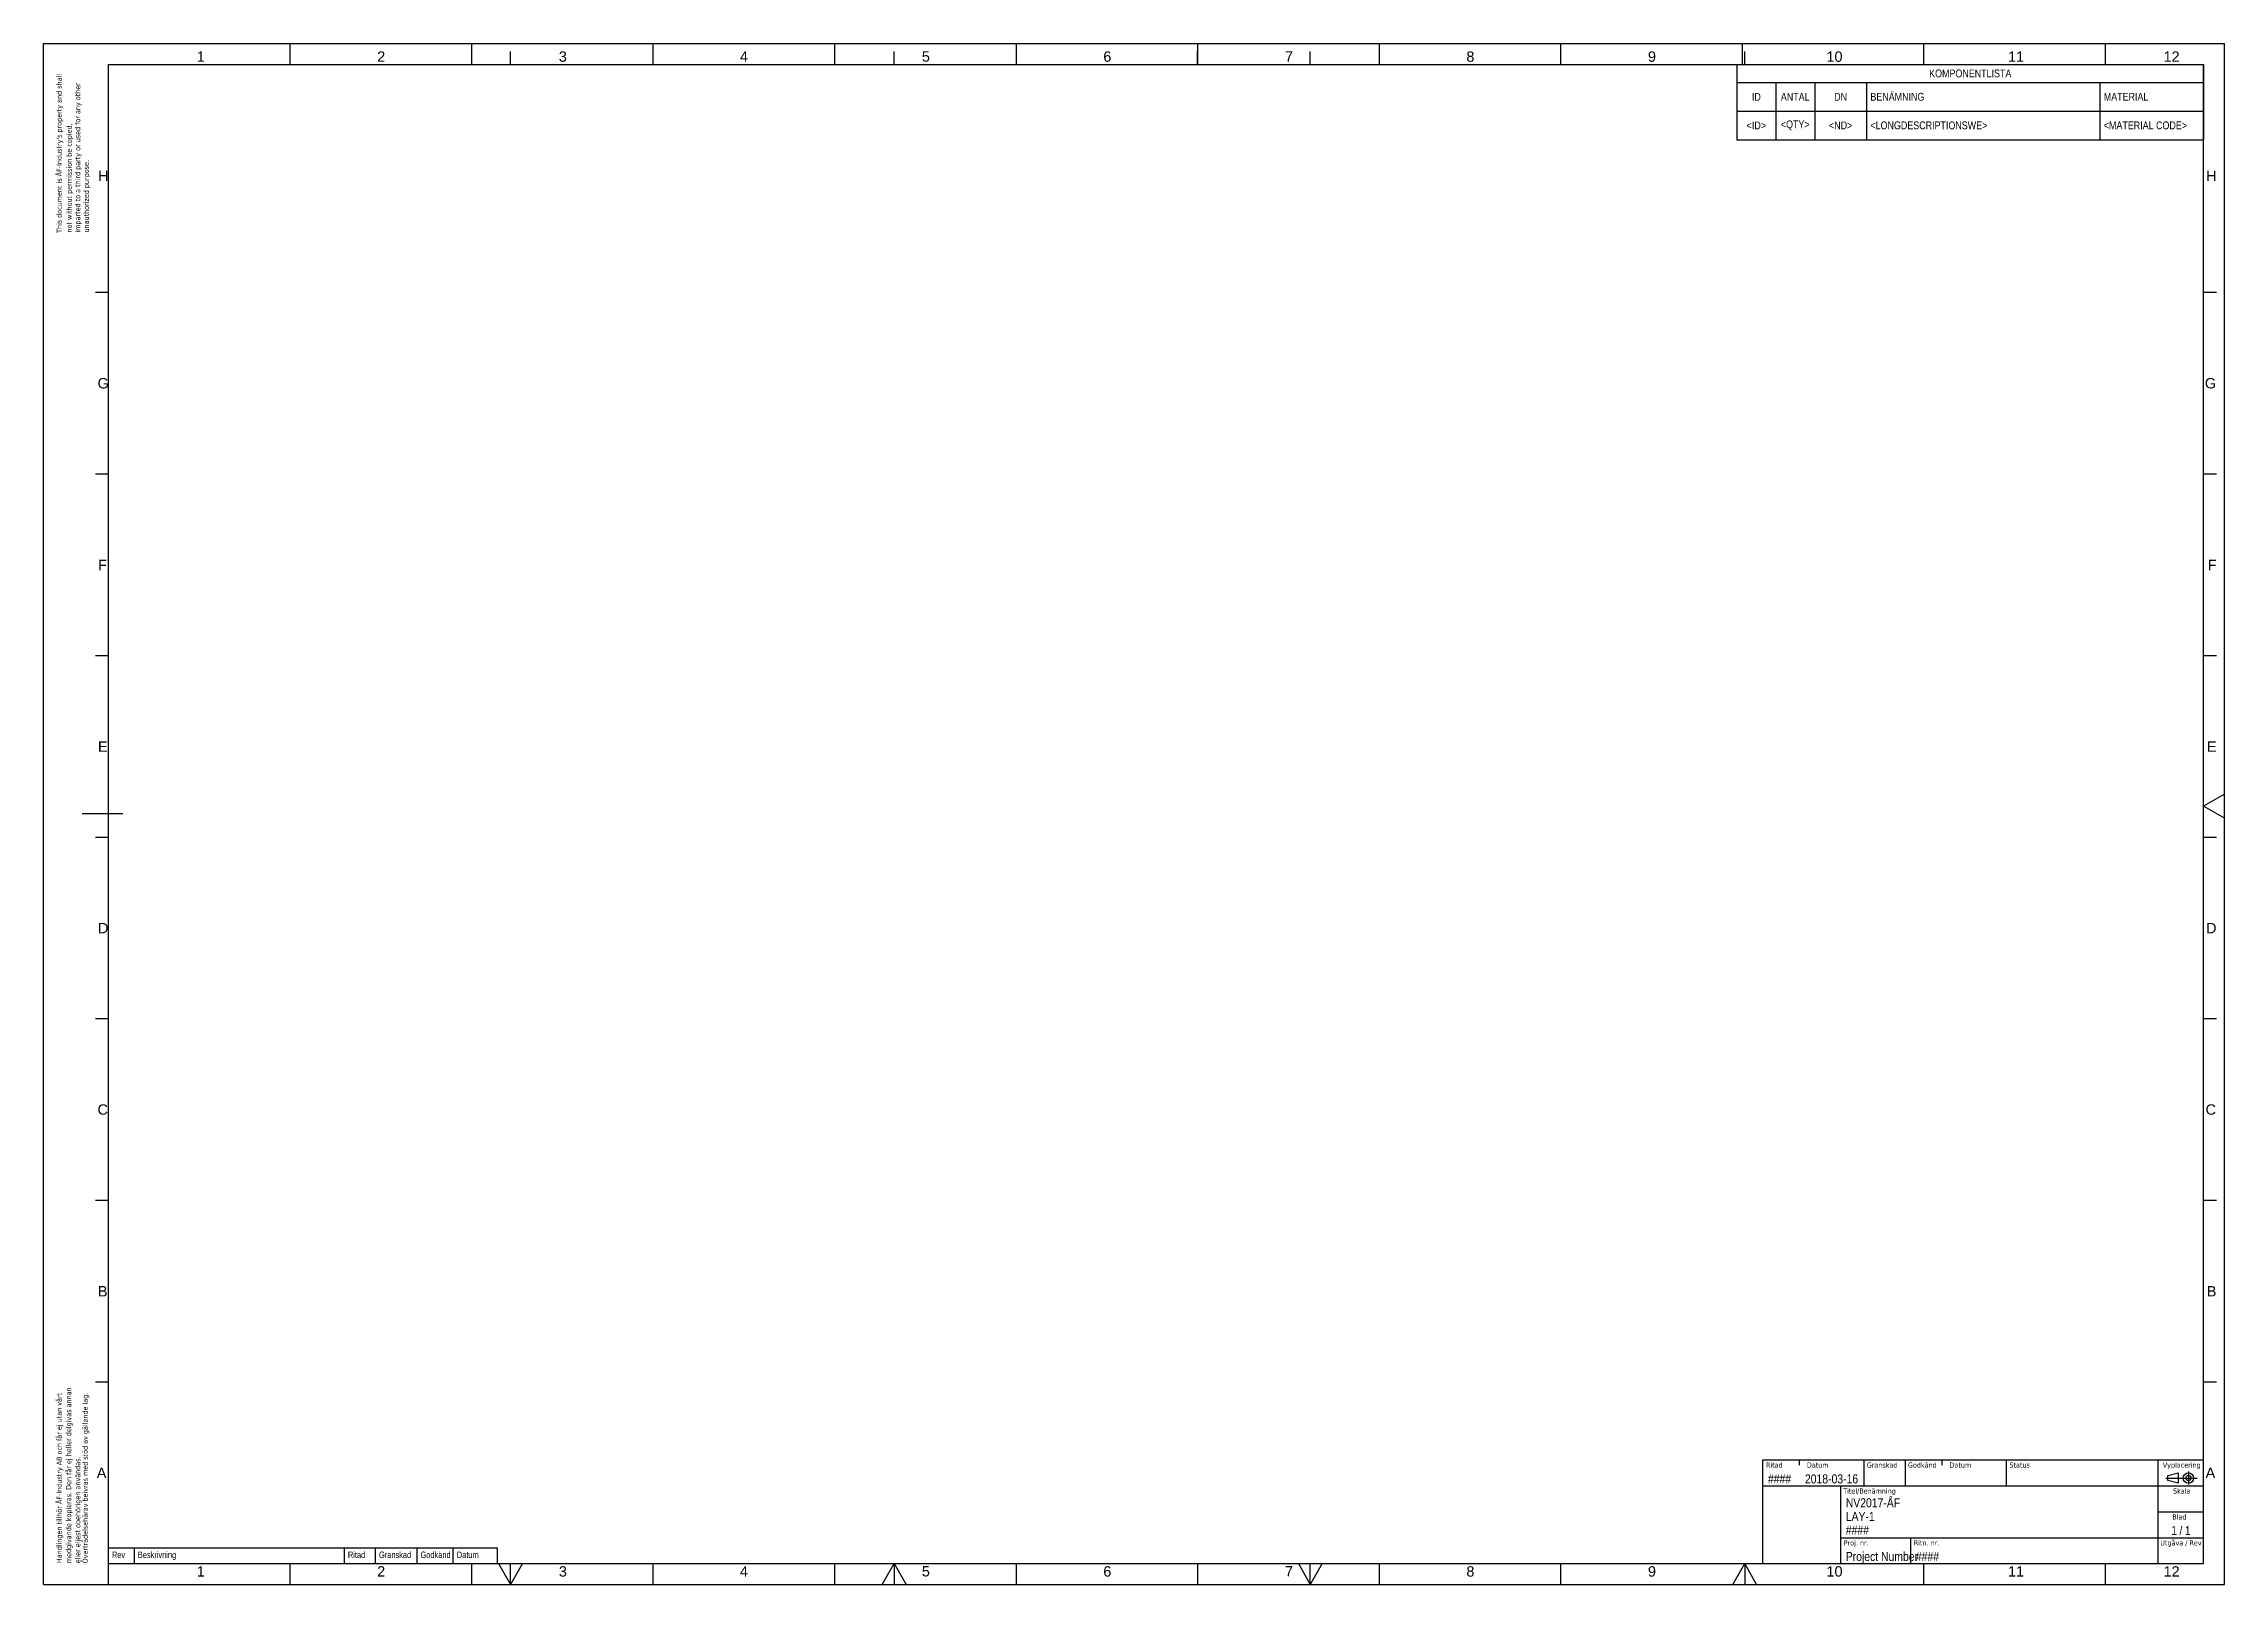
# Paper-space layout 'Title Block' of a CAD drawing. Header units: millimetres. Extents: x 0 to 841, y 0 to 594.
import ezdxf
from ezdxf.enums import TextEntityAlignment as Align

# ---------------------------------------------------------------- set-up
doc = ezdxf.new("R2010")
doc.units = ezdxf.units.MM
doc.layers.add('BL1', color=1, linetype='Continuous')
doc.layers.add('BL2', color=7, linetype='Continuous')
doc.styles.add('CQ', font='ARIALN.TTF')
doc.styles.get("Standard").update_dxf_attribs({"font": 'ARIALN.TTF'})

# ---------------------------------------------------------------- blocks, each defined once
blk = doc.blocks.new('*T1')
at = {"color": 0, "linetype": 'ByBlock', "lineweight": -2, "transparency": 16777216}
for p, q in [((0, 0), (180, 0)), ((0, 0), (0, -29.05)), ((180, 0), (180, -29.05)), ((0, -7), (180, -7)), ((15, -7), (15, -29.05)), ((30, -7), (30, -29.05)), ((50, -7), (50, -29.05)), ((140, -7), (140, -29.05)), ((0, -18), (180, -18)), ((0, -29.05), (180, -29.05))]:
    blk.add_line(p, q, dxfattribs=at)
at = {"color": 1, "transparency": 16777216, "char_height": 3}
for s, insert, width, attachment_point in [('KOMPONENTLISTA', (90, -3.5), 177, 5), ('ID', (7.5, -12.5), 12, 5), ('ANTAL', (22.5, -12.5), 12, 5), ('DN', (40, -12.5), 17, 5), ('BENÄMNING', (51.5, -12.5), 87, 4), ('MATERIAL', (141.5, -12.5), 37, 4)]:
    blk.add_mtext(s, dxfattribs=dict(at, insert=insert, width=width, attachment_point=attachment_point))
at = {"color": 150, "transparency": 16777216, "char_height": 3}
for s, insert, width, attachment_point in [('<ID>', (7.5, -23.53), 12, 5), ('<QTY>', (22.5, -23.53), 12, 5), ('<ND>', (40, -23.53), 17, 5), ('<LONGDESCRIPTIONSWE>', (51.5, -23.53), 87, 4), ('<MATERIAL CODE>', (141.5, -23.53), 37, 4)]:
    blk.add_mtext(s, dxfattribs=dict(at, insert=insert, width=width, attachment_point=attachment_point))
blk = doc.blocks.new('A1Ram')
at = {"layer": 'BL2'}
for p, q in [((0, 0), (0, 594)), ((0, 594), (841, 594)), ((95, 594), (95, 586)), ((165, 594), (165, 586)), ((180, 586), (180, 591)), ((235, 594), (235, 586)), ((305, 594), (305, 586)), ((328, 586), (328, 591)), ((375, 594), (375, 586)), ((445, 594), (445, 586)), ((445, 586), (445, 591)), ((488.5, 586), (488.5, 591)), ((488.5, 586), (488.5, 591)), ((515, 594), (515, 586)), ((585, 594), (585, 586)), ((655, 594), (655, 586)), ((656, 586), (656, 591)), ((725, 594), (725, 586)), ((795, 594), (795, 586)), ((841, 0), (841, 594)), ((25, 586), (833, 586)), ((25, 8), (25, 586)), ((833, 8), (833, 586)), ((25, 498), (20, 498)), ((838, 498), (833, 498)), ((25, 428), (20, 428)), ((838, 428), (833, 428)), ((25, 358), (20, 358)), ((838, 358), (833, 358)), ((841, 304.62), (833, 300)), ((30.51, 297), (14.86, 297)), ((841, 295.38), (833, 300)), ((25, 288), (20, 288)), ((838, 288), (833, 288)), ((25, 218), (20, 218)), ((838, 218), (833, 218)), ((25, 148), (20, 148)), ((838, 148), (833, 148)), ((25, 78), (20, 78)), ((838, 78), (833, 78)), ((663, 8), (663, 48)), ((663, 48), (833, 48)), ((677, 48), (677, 46)), ((702.1, 38), (702.1, 48)), ((718, 38), (718, 48)), ((732, 48), (732, 46)), ((757, 38), (757, 48)), ((815.5, 8), (815.5, 48)), ((819.14, 42), (823.14, 43)), ((823.14, 43), (823.14, 39)), ((827.14, 43.56), (827.14, 38.45)), ((663, 38), (833, 38)), ((693, 38), (693, 8)), ((818.39, 41), (830.49, 41)), ((819.14, 40), (819.14, 42)), ((823.14, 39), (819.14, 40)), ((815.5, 28), (833, 28)), ((693, 18), (833, 18)), ((720, 18), (720, 8)), ((175, 14), (25, 14)), ((35, 8), (35, 14)), ((116, 8), (116, 14)), ((128, 8), (128, 14)), ((144, 8), (144, 14)), ((158, 8), (158, 14)), ((175, 8), (175, 14)), ((25, 0), (25, 8)), ((25, 8), (833, 8)), ((95, 8), (95, 0)), ((165, 8), (165, 0)), ((175.38, 8), (180, 0)), ((180, 0), (180, 8)), ((184.62, 8), (180, 0)), ((235, 8), (235, 0)), ((305, 8), (305, 0)), ((323.38, 0), (328, 8)), ((328, 8), (328, 0)), ((328, 8), (332.62, 0)), ((375, 8), (375, 0)), ((445, 8), (445, 0)), ((445, 8), (445, 0)), ((483.88, 8), (488.5, 0)), ((488.5, 0), (488.5, 8)), ((493.12, 8), (488.5, 0)), ((515, 8), (515, 0)), ((585, 8), (585, 0)), ((651.38, 0), (656, 8)), ((656, 8), (656, 0)), ((660.62, 0), (656, 8)), ((725, 8), (725, 0)), ((795, 8), (795, 0)), ((0, 0), (841, 0))]:
    blk.add_line(p, q, dxfattribs=at)
for radius in [2, 1]:
    blk.add_circle((827.14, 41), radius, dxfattribs=at)
at = {"layer": 'BL1', "color": 150, "style": 'CQ'}
blk.add_text('/', height=3.5, dxfattribs=at).set_placement((824.25, 19), align=Align.CENTER)
at = {"layer": 'BL1', "style": 'CQ'}
for s, p in [('Rev', (26.34, 10.15)), ('Beskrivning', (36.34, 10.15)), ('Ritad', (117.34, 10.15)), ('Granskad', (129.34, 10.15)), ('Godkänd', (145.34, 10.15)), ('Datum', (159.34, 10.15))]:
    blk.add_text(s, height=2.5, dxfattribs=at).set_placement(p)
for s, insert, char_height, attachment_point in [('\\fArial|b0|i0;\\W1.;1', (59.08, 591), 4, 1), ('\\fArial|b0|i0;\\W1.;2', (128.62, 591), 4, 1), ('\\fArial|b0|i0;\\W1.;3', (198.69, 591), 4, 1), ('\\fArial|b0|i0;\\W1.;4', (268.52, 591), 4, 1), ('\\fArial|b0|i0;\\W1.;5', (338.69, 591.05), 4, 1), ('\\fArial|b0|i0;\\W1.;6', (408.67, 591), 4, 1), ('\\fArial|b0|i0;\\W1.;7', (478.73, 591.05), 4, 1), ('\\fArial|b0|i0;\\W1.;8', (548.68, 591), 4, 1), ('\\fArial|b0|i0;\\W1.;9', (618.69, 591), 4, 1), ('\\fArial|b0|i0;\\W1.;10', (687.53, 591), 4, 1), ('\\fArial|b0|i0;\\W1.;11', (757.53, 591), 4, 1), ('\\fArial|b0|i0;\\W1.;12', (817.53, 591), 4, 1), ('\\fArial|b0|i0;\\W1.;H', (20.97, 545), 4, 1), ('\\fArial|b0|i0;\\W1.;H', (833.94, 545), 4, 1), ('\\fArial|b0|i0;\\W1.;G', (20.81, 465.07), 4, 1), ('\\fArial|b0|i0;\\W1.;G', (833.47, 465.07), 4, 1), ('\\fArial|b0|i0;\\W1.;F', (20.98, 395), 4, 1), ('\\fArial|b0|i0;\\W1.;F', (834.57, 395), 4, 1), ('\\fArial|b0|i0;\\W1.;E', (20.96, 325), 4, 1), ('\\fArial|b0|i0;\\W1.;E', (834.24, 325), 4, 1), ('\\fArial|b0|i0;\\W1.;D', (20.95, 255), 4, 1), ('\\fArial|b0|i0;\\W1.;D', (833.91, 255), 4, 1), ('\\fArial|b0|i0;\\W1.;C', (20.79, 185.07), 4, 1), ('\\fArial|b0|i0;\\W1.;C', (833.75, 185.07), 4, 1), ('\\fArial|b0|i0;\\W1.;B', (20.93, 115), 4, 1), ('\\fArial|b0|i0;\\W1.;B', (834.2, 115), 4, 1), ('\\fArial|b0|i0;\\W1.;A', (20.49, 45), 4, 1), ('{\\fTahoma|b0|i0|c0|p34;Ritad}', (664.2, 47), 2, 1), ('{\\fTahoma|b0|i0|c0|p34;Granskad}', (703.09, 47), 2, 1), ('{\\fTahoma|b0|i0|c0|p34;Godkänd}', (718.99, 47), 2, 1), ('\\fTahoma|b0|i0;\\W1.;Status', (758.1, 47), 2, 1), ('\\fTahoma|b0|i0;\\W1.;Vyplacering', (817.24, 47), 2, 1), ('\\fArial|b0|i0;\\W1.;A', (833.75, 45), 4, 1), ('\\fArial|b0|i0;\\W1.;A', (833.75, 45), 4, 1), ('\\fTahoma|b0|i0;\\W1.;Titel/Benämning', (694, 37), 2, 1), ('{\\fTahoma|b0|i0|c0|p34;Skala}', (821.19, 37), 2, 1), ('{\\fTahoma|b0|i0|c0|p34;Blad}', (820.91, 27), 2, 1), ('{\\fTahoma|b0|i0|c0|p34;Proj. nr.}', (694.18, 17), 2, 1), ('{\\fTahoma|b0|i0|c0|p34;Ritn. nr.}', (721.2, 17), 2, 1), ('{\\fTahoma|b0|i0|c0|p34;Utgåva / Rev}', (824.25, 17), 2, 2), ('\\fArial|b0|i0;\\W1.;1', (59.08, 7), 4, 1), ('\\fArial|b0|i0;\\W1.;2', (128.62, 7), 4, 1), ('\\fArial|b0|i0;\\W1.;3', (198.69, 7), 4, 1), ('\\fArial|b0|i0;\\W1.;4', (268.52, 7), 4, 1), ('\\fArial|b0|i0;\\W1.;5', (338.69, 7.05), 4, 1), ('\\fArial|b0|i0;\\W1.;6', (408.67, 7), 4, 1), ('\\fArial|b0|i0;\\W1.;7', (478.73, 7.05), 4, 1), ('\\fArial|b0|i0;\\W1.;8', (548.68, 7), 4, 1), ('\\fArial|b0|i0;\\W1.;9', (618.69, 7), 4, 1), ('\\fArial|b0|i0;\\W1.;10', (687.53, 7), 4, 1), ('\\fArial|b0|i0;\\W1.;11', (757.53, 7), 4, 1), ('\\fArial|b0|i0;\\W1.;12', (817.53, 7), 4, 1)]:
    blk.add_mtext(s, dxfattribs=dict(at, insert=insert, char_height=char_height, attachment_point=attachment_point))
at = {"layer": 'BL1', "char_height": 2, "attachment_point": 1, "rotation": 90, "style": 'CQ'}
for s, insert in [("\\fTahoma|b0|i0;\\W1.;This document is ÅF-Industry's property and shall", (5, 521)), ('\\fTahoma|b0|i0;\\W1.;imparted to a third party or used for any other', (12.15, 521.17)), ('\\fTahoma|b0|i0;\\W1.;not without permission be copied,', (8.87, 521.18)), ('\\fTahoma|b0|i0;\\W1.;unauthorized purpose.', (15.46, 521.17)), ('\\fTahoma|b0|i0;\\W1.;Handlingen tillhör ÅF-Industry AB och får ej utan vårt', (5, 8.2)), ('\\fTahoma|b0|i0;\\W1.;medgivande kopieras. Den får ej heller delgivas annan', (8.65, 8.18)), ('\\fTahoma|b0|i0;\\W1.;Överträdelsehärav beivras med stöd av gällande lag.', (15.03, 8.09)), ('\\fTahoma|b0|i0;\\W1.;eller eljest obehörigen användas.', (12.16, 8.08))]:
    blk.add_mtext(s, dxfattribs=dict(at, insert=insert))
at = {"layer": 'BL1', "char_height": 2, "width": 8.0729, "attachment_point": 1, "style": 'CQ'}
for insert in [(680, 47), (735, 47)]:
    blk.add_mtext('\\fTahoma|b0|i0;\\H2.0000;Datum', dxfattribs=dict(at, insert=insert))
at = {"layer": 'BL1', "color": 150, "style": 'CQ'}
for tag, p in [('KONST', (665, 39)), ('DATUM', (679.25, 38.92)), ('GRANS', (704, 39)), ('APPR', (720, 39)), ('GKDATUM', (734.25, 38.92)), ('STATUS', (759, 39)), ('TEXT1', (695, 29.7)), ('TEXT2', (695, 24.45)), ('SKALA', (818.5, 28.92)), ('TEXT3', (695, 19.2)), ('ANTALBLAD', (825.75, 19)), ('PROJNR', (695, 9)), ('RITNNR', (722, 9))]:
    blk.add_attdef(tag, p, '', height=3.5, dxfattribs=at)
blk.add_attdef('BLAD', text='', height=3.5, dxfattribs=at).set_placement((822.75, 19), align=Align.RIGHT)
blk.add_attdef('REVNR', text='', height=3.5, dxfattribs=at).set_placement((824.25, 9), align=Align.CENTER)

psp = doc.layouts.new('Title Block')

# ---------------------------------------------------------------- block references
psp.add_blockref('A1Ram', (0, 0)).add_auto_attribs({'ANTALBLAD': '1', 'DATUM': '2018-03-16', 'TEXT1': 'NV2017-ÅF', 'TEXT3': '####', 'KONST': '####', 'TEXT2': 'LAY-1', 'RITNNR': '####', 'BLAD': '1', 'PROJNR': 'Project Number'})
psp.add_blockref('*T1', (653, 586))

doc.saveas('drawing.dxf')
